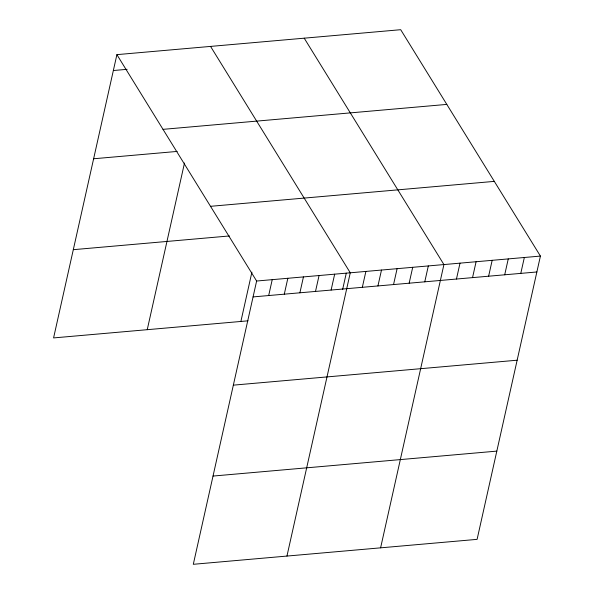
<?xml version="1.0" encoding="UTF-8"?>
<svg xmlns="http://www.w3.org/2000/svg" width="594" height="594" viewBox="0 0 594 594"><rect width="100%" height="100%" fill="white"/><g stroke="black" fill="none" stroke-linecap="round" stroke-linejoin="round"><path stroke-width="0.89" d="M116.899 54.641L256.623 281.029L193.302 564.3L477.101 539.359L540.421 256.081L400.698 29.7L116.899 54.641L53.579 337.919L248.032 320.827M147.238 329.685L184.489 163.016M240.889 321.458L251.908 272.149M268.681 295.545L272.23 279.655M284.288 294.171L287.838 278.282M299.896 292.797L303.445 276.908M315.503 291.431L319.06 275.542M331.11 290.058L334.667 274.168M342.597 289.62L346.272 273.181M286.954 556.066L350.274 272.795L210.551 46.414M362.333 287.31L365.882 271.421M377.94 285.944L381.489 270.055M393.547 284.571L397.104 268.681M409.155 283.197L412.711 267.307M424.769 281.823L428.319 265.934M380.606 547.839L443.926 264.568L304.21 38.179M456.459 279.039L460.008 263.149M472.542 277.628L476.091 261.739M488.624 276.21L492.174 260.321M504.707 274.799L508.256 258.91M520.782 273.389L524.339 257.499M113.35 70.53L127.123 69.32M163.008 129.351L446.807 104.403M93.622 158.769L177.175 151.425M210.514 206.318L494.312 181.378M73.307 249.68L229.395 235.959M256.623 281.029L540.421 256.081M253.066 296.918L536.865 271.97M233.345 385.15L517.144 360.209M213.023 476.061L496.822 451.121"/></g></svg>
